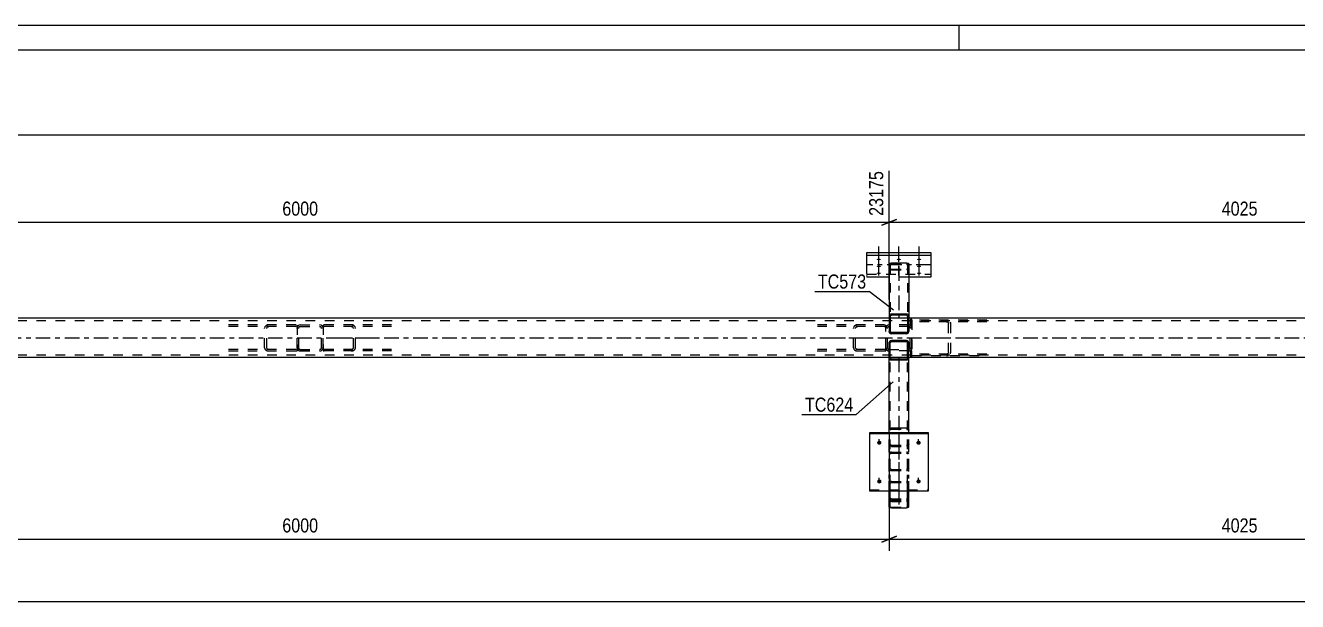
# Model space of a CAD drawing. Header units: millimetres. Extents: x 0 to 1189, y 0 to 841.
# Drawn here: x 788.7 to 1047.9, y 723.7 to 841 of the extents above; entities that cross this region are included whole.
import ezdxf

# ---------------------------------------------------------------- set-up
doc = ezdxf.new("R2010")
doc.units = ezdxf.units.MM
doc.linetypes.add('DXK_LINE_DOT2', pattern=[3.9198, 1.9599, -1.9599])
doc.linetypes.add('DXK_LINE_DOT3', pattern=[5.9187, 2.979, -0.9799, 0.9799, -0.9799])
doc.styles.add('Arial Narrow', font='ARIALN.TTF', dxfattribs={"height": 0.2})

# ---------------------------------------------------------------- blocks, each defined once
blk = doc.blocks.new('Unknown-814467843-1163')
at = {"color": 5, "linetype": 'Continuous'}
for p, q in [((1189, 841), (0, 841)), ((979, 836), (979, 841)), ((1184, 836), (5, 836))]:
    blk.add_line(p, q, dxfattribs=at)
blk = doc.blocks.new('Part-814467843-4149 - 4141')
at = {"color": 2, "linetype": 'Continuous'}
for p, q in [((964.73, 776.52), (964.69, 776.33)), ((964.69, 773.29), (964.69, 776.33)), ((964.83, 776.67), (964.73, 776.52)), ((964.99, 776.78), (964.83, 776.67)), ((964.95, 776.42), (964.93, 776.33)), ((964.93, 773.29), (964.93, 776.33)), ((965, 776.5), (964.95, 776.42)), ((965.17, 776.81), (964.99, 776.78)), ((965.08, 776.55), (965, 776.5)), ((965.17, 776.57), (965.08, 776.55)), ((968.21, 776.81), (965.17, 776.81)), ((968.21, 776.57), (965.17, 776.57)), ((968.4, 776.78), (968.21, 776.81)), ((968.31, 776.55), (968.21, 776.57)), ((968.38, 776.5), (968.31, 776.55)), ((968.44, 776.42), (968.38, 776.5)), ((968.55, 776.67), (968.4, 776.78)), ((968.45, 776.33), (968.44, 776.42)), ((968.45, 773.29), (968.45, 776.33)), ((968.66, 776.52), (968.55, 776.67)), ((968.69, 776.33), (968.66, 776.52)), ((968.69, 773.29), (968.69, 776.33)), ((964.73, 773.11), (964.69, 773.29)), ((964.83, 772.95), (964.73, 773.11)), ((964.99, 772.85), (964.83, 772.95)), ((964.93, 773.29), (964.95, 773.2)), ((964.95, 773.2), (965, 773.12)), ((965.17, 772.81), (964.99, 772.85)), ((965, 773.12), (965.08, 773.07)), ((965.08, 773.07), (965.17, 773.05)), ((968.21, 773.05), (965.17, 773.05)), ((968.21, 772.81), (965.17, 772.81)), ((968.21, 773.05), (968.31, 773.07)), ((968.4, 772.85), (968.21, 772.81)), ((968.31, 773.07), (968.38, 773.12)), ((968.38, 773.12), (968.44, 773.2)), ((968.55, 772.95), (968.4, 772.85)), ((968.44, 773.2), (968.45, 773.29)), ((968.66, 773.11), (968.55, 772.95)), ((968.69, 773.29), (968.66, 773.11))]:
    blk.add_line(p, q, dxfattribs=at)
at = {"color": 7, "linetype": 'DXK_LINE_DOT2'}
for p, q in [((964.69, 776.33), (964.73, 776.52)), ((964.99, 776.78), (965.17, 776.81)), ((968.21, 776.81), (968.4, 776.78)), ((968.66, 776.52), (968.69, 776.33)), ((964.93, 773.35), (964.69, 773.35)), ((968.69, 773.35), (968.45, 773.35))]:
    blk.add_line(p, q, dxfattribs=at)
for centre, start, end in [((965.17, 776.33), 112.5, 157.5), ((968.21, 776.33), 22.5, 67.5)]:
    blk.add_arc(centre, 0.48, start, end, dxfattribs=at)
blk = doc.blocks.new('Part-814467843-4150 - 4141')
at = {"color": 2, "linetype": 'Continuous'}
for p, q in [((964.73, 781.91), (964.69, 781.72)), ((964.69, 781.72), (964.69, 778.68)), ((964.83, 782.06), (964.73, 781.91)), ((964.99, 782.17), (964.83, 782.06)), ((964.93, 781.72), (964.95, 781.82)), ((964.93, 781.72), (964.93, 778.68)), ((964.95, 781.82), (965, 781.89)), ((965.17, 782.2), (964.99, 782.17)), ((965, 781.89), (965.08, 781.95)), ((965.08, 781.95), (965.17, 781.96)), ((968.21, 782.2), (965.17, 782.2)), ((968.21, 781.96), (965.17, 781.96)), ((968.4, 782.17), (968.21, 782.2)), ((968.21, 781.96), (968.3, 781.95)), ((968.3, 781.95), (968.38, 781.89)), ((968.43, 781.82), (968.38, 781.89)), ((968.55, 782.06), (968.4, 782.17)), ((968.45, 781.72), (968.43, 781.82)), ((968.45, 781.72), (968.45, 778.68)), ((968.55, 782.06), (968.66, 781.91)), ((968.66, 781.91), (968.69, 781.72)), ((968.69, 781.72), (968.69, 778.68)), ((964.69, 778.68), (964.73, 778.5)), ((964.73, 778.5), (964.83, 778.34)), ((964.83, 778.34), (964.99, 778.24)), ((964.93, 778.68), (964.95, 778.59)), ((964.95, 778.59), (965, 778.51)), ((964.99, 778.24), (965.17, 778.2)), ((965.08, 778.46), (965, 778.51)), ((965.17, 778.44), (965.08, 778.46)), ((968.21, 778.44), (965.17, 778.44)), ((968.21, 778.2), (965.17, 778.2)), ((968.3, 778.46), (968.21, 778.44)), ((968.21, 778.2), (968.4, 778.24)), ((968.38, 778.51), (968.3, 778.46)), ((968.43, 778.59), (968.38, 778.51)), ((968.4, 778.24), (968.55, 778.34)), ((968.45, 778.68), (968.43, 778.59)), ((968.55, 778.34), (968.66, 778.5)), ((968.66, 778.5), (968.69, 778.68))]:
    blk.add_line(p, q, dxfattribs=at)
at = {"color": 7, "linetype": 'DXK_LINE_DOT2'}
for p, q in [((964.93, 781.35), (964.69, 781.35)), ((964.69, 781.35), (964.93, 781.35)), ((968.69, 781.35), (968.45, 781.35)), ((968.45, 781.35), (968.69, 781.35)), ((964.73, 778.5), (964.69, 778.68)), ((965.17, 778.2), (964.99, 778.24)), ((968.4, 778.24), (968.21, 778.2)), ((968.69, 778.68), (968.66, 778.5))]:
    blk.add_line(p, q, dxfattribs=at)
for centre, start, end in [((965.17, 778.68), 202.5, 247.5), ((968.21, 778.68), 292.5, 337.5)]:
    blk.add_arc(centre, 0.48, start, end, dxfattribs=at)
blk = doc.blocks.new('Part-814467843-4157 - 4141')
at = {"color": 7, "linetype": 'DXK_LINE_DOT2'}
for p, q in [((963.79, 779.99), (950.06, 779.99)), ((963.79, 779.67), (950.06, 779.67)), ((957.49, 779.59), (957.42, 779.35)), ((957.42, 775.35), (957.42, 779.35)), ((957.86, 779.35), (957.89, 779.47)), ((957.86, 775.35), (957.86, 779.35)), ((958.3, 779.99), (957.96, 779.94)), ((958.13, 779.64), (958.3, 779.67)), ((963.79, 779.99), (964.05, 779.95)), ((963.79, 779.67), (963.96, 779.64)), ((963.96, 779.64), (964.05, 779.6)), ((964.05, 774.74), (964.05, 779.95)), ((957.42, 775.35), (957.49, 775.1)), ((957.89, 775.22), (957.86, 775.35)), ((963.79, 775.03), (950.06, 775.03)), ((950.06, 774.71), (963.79, 774.71)), ((957.96, 774.76), (958.3, 774.71)), ((958.3, 775.03), (958.13, 775.05)), ((963.96, 775.05), (963.79, 775.03)), ((963.79, 774.71), (964.05, 774.74)), ((964.05, 775.09), (963.96, 775.05))]:
    blk.add_line(p, q, dxfattribs=at)
at = {"color": 7, "linetype": 'DXK_LINE_DOT3'}
blk.add_line((952.8, 777.35), (961.04, 777.35), dxfattribs=at)
at = {"color": 7, "linetype": 'DXK_LINE_DOT2'}
for centre, radius, start, end in [((958.16, 779.16), 0.802, 104.5547, 147.5896), ((958.23, 779.25), 0.401, 104.5547, 147.5896), ((958.23, 775.44), 0.401, 212.4104, 255.4453), ((958.16, 775.53), 0.802, 212.4104, 255.4453)]:
    blk.add_arc(centre, radius, start, end, dxfattribs=at)
blk = doc.blocks.new('Part-814467843-4360 - 4141')
at = {"color": 7, "linetype": 'DXK_LINE_DOT2'}
for p, q in [((964.69, 744.79), (964.69, 749.47)), ((964.93, 744.79), (964.93, 749.47)), ((968.45, 744.79), (968.45, 749.47)), ((968.69, 744.79), (968.69, 749.47)), ((964.73, 747.84), (964.69, 747.66)), ((964.83, 747.98), (964.73, 747.84)), ((964.99, 748.08), (964.83, 747.98)), ((964.93, 747.66), (964.95, 747.75)), ((964.95, 747.75), (965, 747.82)), ((965.17, 748.12), (964.99, 748.08)), ((965, 747.82), (965.08, 747.87)), ((965.08, 747.87), (965.17, 747.89)), ((965.17, 748.12), (968.21, 748.12)), ((965.17, 747.89), (968.21, 747.89)), ((968.4, 748.08), (968.21, 748.12)), ((968.21, 747.89), (968.31, 747.87)), ((968.31, 747.87), (968.38, 747.82)), ((968.38, 747.82), (968.44, 747.75)), ((968.55, 747.98), (968.4, 748.08)), ((968.44, 747.75), (968.45, 747.66)), ((968.66, 747.84), (968.55, 747.98)), ((968.69, 747.66), (968.66, 747.84)), ((964.69, 744.79), (964.73, 744.62)), ((964.73, 744.62), (964.83, 744.47)), ((964.83, 744.47), (964.99, 744.37)), ((964.95, 744.71), (964.93, 744.79)), ((965, 744.63), (964.95, 744.71)), ((964.99, 744.37), (965.17, 744.34)), ((965.08, 744.58), (965, 744.63)), ((965.17, 744.57), (965.08, 744.58)), ((965.17, 744.57), (968.21, 744.57)), ((965.17, 744.34), (968.21, 744.34)), ((968.31, 744.58), (968.21, 744.57)), ((968.21, 744.34), (968.4, 744.37)), ((968.38, 744.63), (968.31, 744.58)), ((968.44, 744.71), (968.38, 744.63)), ((968.4, 744.37), (968.55, 744.47)), ((968.45, 744.79), (968.44, 744.71)), ((968.55, 744.47), (968.66, 744.62)), ((968.66, 744.62), (968.69, 744.79))]:
    blk.add_line(p, q, dxfattribs=at)
at = {"color": 7, "linetype": 'DXK_LINE_DOT3'}
blk.add_line((966.69, 747.9), (966.69, 743.72), dxfattribs=at)
blk = doc.blocks.new('Part-814467843-4215 - 4141')
at = {"color": 2, "linetype": 'Continuous'}
for p, q in [((960.19, 789.72), (960.19, 794.76)), ((960.19, 794.76), (973.19, 794.76)), ((973.19, 794.16), (960.19, 794.16)), ((973.19, 794.76), (973.19, 789.72)), ((964.69, 789.72), (960.19, 789.72)), ((973.19, 789.72), (968.69, 789.72))]:
    blk.add_line(p, q, dxfattribs=at)
at = {"color": 7, "linetype": 'DXK_LINE_DOT3'}
blk.add_line((973.19, 792.24), (960.19, 792.24), dxfattribs=at)
at = {"color": 7, "linetype": 'DXK_LINE_DOT2'}
for p, q in [((960.19, 790.32), (973.19, 790.32)), ((964.73, 789.72), (964.69, 789.72)), ((968.69, 789.72), (964.73, 789.72))]:
    blk.add_line(p, q, dxfattribs=at)
blk = doc.blocks.new('Part-814467843-4295 - 4141')
at = {"color": 7, "linetype": 'DXK_LINE_DOT2'}
for p, q in [((843.79, 779.99), (830.06, 779.99)), ((843.79, 779.67), (830.06, 779.67)), ((837.49, 779.59), (837.42, 779.35)), ((837.42, 775.35), (837.42, 779.35)), ((837.86, 779.35), (837.89, 779.47)), ((837.86, 775.35), (837.86, 779.35)), ((838.3, 779.99), (837.96, 779.94)), ((838.13, 779.64), (838.3, 779.67)), ((843.79, 779.99), (844.05, 779.95)), ((843.79, 779.67), (843.96, 779.64)), ((843.96, 779.64), (844.05, 779.6)), ((844.05, 779.95), (844.05, 774.74)), ((837.42, 775.35), (837.49, 775.1)), ((837.89, 775.22), (837.86, 775.35)), ((843.79, 775.03), (830.06, 775.03)), ((830.06, 774.71), (843.79, 774.71)), ((837.96, 774.76), (838.3, 774.71)), ((838.3, 775.03), (838.13, 775.05)), ((843.96, 775.05), (843.79, 775.03)), ((843.79, 774.71), (844.05, 774.74)), ((844.05, 775.09), (843.96, 775.05))]:
    blk.add_line(p, q, dxfattribs=at)
for centre, radius, start, end in [((838.16, 779.16), 0.802, 104.5547, 147.5896), ((838.23, 779.25), 0.401, 104.5547, 147.5896), ((838.23, 775.44), 0.401, 212.4104, 255.4453), ((838.16, 775.53), 0.802, 212.4104, 255.4453)]:
    blk.add_arc(centre, radius, start, end, dxfattribs=at)
blk = doc.blocks.new('Bolt-814467843-4252 - 4141')
at = {"linetype": 'Continuous'}
for points in [[(962.59, 793.49), (962.69, 793.49), (962.77, 793.48), (962.85, 793.46), (962.92, 793.44), (962.98, 793.42), (963.01, 793.39), (963.03, 793.36), (963.03, 793.33), (963.01, 793.29), (962.98, 793.27), (962.92, 793.24), (962.85, 793.22), (962.77, 793.2), (962.69, 793.19), (962.59, 793.19), (962.5, 793.19), (962.42, 793.2), (962.34, 793.22), (962.27, 793.24), (962.21, 793.27), (962.18, 793.29), (962.16, 793.33), (962.16, 793.36), (962.18, 793.39), (962.21, 793.42), (962.27, 793.44), (962.34, 793.46), (962.42, 793.48), (962.5, 793.49)], [(966.69, 793.49), (966.79, 793.49), (966.87, 793.48), (966.95, 793.46), (967.02, 793.44), (967.08, 793.42), (967.11, 793.39), (967.13, 793.36), (967.13, 793.33), (967.11, 793.29), (967.08, 793.27), (967.02, 793.24), (966.95, 793.22), (966.87, 793.2), (966.79, 793.19), (966.69, 793.19), (966.6, 793.19), (966.52, 793.2), (966.44, 793.22), (966.37, 793.24), (966.31, 793.27), (966.28, 793.29), (966.26, 793.33), (966.26, 793.36), (966.28, 793.39), (966.31, 793.42), (966.37, 793.44), (966.44, 793.46), (966.52, 793.48), (966.6, 793.49)], [(970.79, 793.49), (970.89, 793.49), (970.97, 793.48), (971.05, 793.46), (971.12, 793.44), (971.18, 793.42), (971.21, 793.39), (971.23, 793.36), (971.23, 793.33), (971.21, 793.29), (971.18, 793.27), (971.12, 793.24), (971.05, 793.22), (970.97, 793.2), (970.89, 793.19), (970.79, 793.19), (970.7, 793.19), (970.62, 793.2), (970.54, 793.22), (970.47, 793.24), (970.41, 793.27), (970.38, 793.29), (970.36, 793.33), (970.36, 793.36), (970.38, 793.39), (970.41, 793.42), (970.47, 793.44), (970.54, 793.46), (970.62, 793.48), (970.7, 793.49)], [(962.59, 792.09), (962.69, 792.09), (962.77, 792.08), (962.85, 792.06), (962.92, 792.04), (962.98, 792.01), (963.01, 791.99), (963.03, 791.95), (963.03, 791.92), (963.01, 791.89), (962.98, 791.86), (962.92, 791.84), (962.85, 791.82), (962.77, 791.8), (962.69, 791.79), (962.59, 791.79), (962.5, 791.79), (962.42, 791.8), (962.34, 791.82), (962.27, 791.84), (962.21, 791.86), (962.18, 791.89), (962.16, 791.92), (962.16, 791.95), (962.18, 791.99), (962.21, 792.01), (962.27, 792.04), (962.34, 792.06), (962.42, 792.08), (962.5, 792.09)], [(970.79, 792.09), (970.89, 792.09), (970.97, 792.08), (971.05, 792.06), (971.12, 792.04), (971.18, 792.01), (971.21, 791.99), (971.23, 791.95), (971.23, 791.92), (971.21, 791.89), (971.18, 791.86), (971.12, 791.84), (971.05, 791.82), (970.97, 791.8), (970.89, 791.79), (970.79, 791.79), (970.7, 791.79), (970.62, 791.8), (970.54, 791.82), (970.47, 791.84), (970.41, 791.86), (970.38, 791.89), (970.36, 791.92), (970.36, 791.95), (970.38, 791.99), (970.41, 792.01), (970.47, 792.04), (970.54, 792.06), (970.62, 792.08), (970.7, 792.09)], [(962.59, 790.69), (962.69, 790.68), (962.77, 790.67), (962.85, 790.66), (962.92, 790.64), (962.98, 790.61), (963.01, 790.58), (963.03, 790.55), (963.03, 790.52), (963.01, 790.49), (962.98, 790.46), (962.92, 790.44), (962.85, 790.41), (962.77, 790.4), (962.69, 790.39), (962.59, 790.39), (962.5, 790.39), (962.42, 790.4), (962.34, 790.41), (962.27, 790.44), (962.21, 790.46), (962.18, 790.49), (962.16, 790.52), (962.16, 790.55), (962.18, 790.58), (962.21, 790.61), (962.27, 790.64), (962.34, 790.66), (962.42, 790.67), (962.5, 790.68)], [(970.79, 790.69), (970.89, 790.68), (970.97, 790.67), (971.05, 790.66), (971.12, 790.64), (971.18, 790.61), (971.21, 790.58), (971.23, 790.55), (971.23, 790.52), (971.21, 790.49), (971.18, 790.46), (971.12, 790.44), (971.05, 790.41), (970.97, 790.4), (970.89, 790.39), (970.79, 790.39), (970.7, 790.39), (970.62, 790.4), (970.54, 790.41), (970.47, 790.44), (970.41, 790.46), (970.38, 790.49), (970.36, 790.52), (970.36, 790.55), (970.38, 790.58), (970.41, 790.61), (970.47, 790.64), (970.54, 790.66), (970.62, 790.67), (970.7, 790.68)]]:
    blk.add_hatch(color=1, dxfattribs=at).paths.add_polyline_path(points)
at = {"color": 1, "linetype": 'Continuous'}
for p, q in [((962.59, 792.85), (962.59, 795.97)), ((966.69, 792.85), (966.69, 795.97)), ((970.79, 792.85), (970.79, 795.97)), ((962.59, 791.45), (962.59, 794.57)), ((970.79, 791.45), (970.79, 794.57)), ((962.59, 790.05), (962.59, 793.17)), ((970.79, 790.05), (970.79, 793.17))]:
    blk.add_line(p, q, dxfattribs=at)
at = {"color": 1, "linetype": 'DXK_LINE_DOT2'}
blk.add_line((966.69, 790.05), (966.69, 793.17), dxfattribs=at)
blk = doc.blocks.new('Part-814467843-4268 - 4141')
at = {"color": 2, "linetype": 'Continuous'}
for p, q in [((964.69, 792.46), (964.73, 792.52)), ((964.69, 792.46), (964.69, 781.73)), ((964.73, 792.52), (964.83, 792.57)), ((964.83, 792.57), (964.99, 792.61)), ((964.99, 792.61), (965.17, 792.62)), ((965.17, 792.62), (968.21, 792.62)), ((968.21, 792.62), (968.4, 792.61)), ((968.4, 792.61), (968.55, 792.57)), ((968.55, 792.57), (968.66, 792.52)), ((968.66, 792.52), (968.69, 792.46)), ((968.69, 792.46), (968.69, 781.35)), ((968.45, 781.35), (964.93, 781.35)), ((968.69, 781.35), (968.69, 781.35))]:
    blk.add_line(p, q, dxfattribs=at)
at = {"color": 7, "linetype": 'DXK_LINE_DOT2'}
for p, q in [((964.73, 791.36), (964.69, 791.42)), ((964.83, 791.3), (964.73, 791.36)), ((964.99, 791.27), (964.83, 791.3)), ((964.95, 792.49), (964.93, 792.46)), ((964.93, 792.46), (964.93, 781.35)), ((964.93, 791.42), (964.95, 791.39)), ((965, 792.52), (964.95, 792.49)), ((964.95, 791.39), (965, 791.36)), ((965.17, 791.25), (964.99, 791.27)), ((965.08, 792.53), (965, 792.52)), ((965, 791.36), (965.08, 791.34)), ((965.17, 792.54), (965.08, 792.53)), ((965.08, 791.34), (965.17, 791.34)), ((965.17, 792.54), (968.21, 792.54)), ((965.17, 791.34), (968.21, 791.34)), ((965.17, 791.25), (968.21, 791.25)), ((968.31, 792.53), (968.21, 792.54)), ((968.21, 791.34), (968.31, 791.34)), ((968.4, 791.27), (968.21, 791.25)), ((968.38, 792.52), (968.31, 792.53)), ((968.31, 791.34), (968.38, 791.36)), ((968.44, 792.49), (968.38, 792.52)), ((968.38, 791.36), (968.4, 791.37)), ((968.4, 791.37), (968.44, 791.39)), ((968.55, 791.3), (968.4, 791.27)), ((968.45, 792.46), (968.44, 792.49)), ((968.44, 791.39), (968.45, 791.42)), ((968.45, 792.46), (968.45, 781.35)), ((968.66, 791.36), (968.55, 791.3)), ((968.69, 791.42), (968.66, 791.36)), ((964.69, 781.73), (964.69, 781.35)), ((964.93, 781.35), (964.69, 781.35)), ((964.93, 781.35), (964.95, 781.35)), ((968.69, 781.35), (968.45, 781.35))]:
    blk.add_line(p, q, dxfattribs=at)
at = {"color": 7, "linetype": 'DXK_LINE_DOT3'}
blk.add_line((966.69, 791.94), (966.69, 781.35), dxfattribs=at)
blk = doc.blocks.new('Part-814467843-4298 - 4141')
at = {"color": 7, "linetype": 'DXK_LINE_DOT2'}
for p, q in [((849.58, 779.99), (849.33, 779.95)), ((849.33, 779.95), (849.33, 774.74)), ((849.33, 779.6), (849.41, 779.64)), ((849.41, 779.64), (849.58, 779.67)), ((863.31, 779.99), (849.58, 779.99)), ((863.31, 779.67), (849.58, 779.67)), ((855.41, 779.94), (855.07, 779.99)), ((855.07, 779.67), (855.24, 779.64)), ((855.48, 779.47), (855.51, 779.35)), ((855.51, 775.35), (855.51, 779.35)), ((855.95, 779.35), (855.88, 779.59)), ((855.95, 775.35), (855.95, 779.35)), ((855.51, 775.35), (855.48, 775.22)), ((855.88, 775.1), (855.95, 775.35)), ((849.41, 775.05), (849.33, 775.09)), ((849.33, 774.74), (849.58, 774.71)), ((849.58, 775.03), (849.41, 775.05)), ((863.31, 775.03), (849.58, 775.03)), ((863.31, 774.71), (849.58, 774.71)), ((855.24, 775.05), (855.07, 775.03)), ((855.07, 774.71), (855.41, 774.76))]:
    blk.add_line(p, q, dxfattribs=at)
at = {"color": 7, "linetype": 'DXK_LINE_DOT3'}
blk.add_line((852.33, 777.35), (860.57, 777.35), dxfattribs=at)
at = {"color": 7, "linetype": 'DXK_LINE_DOT2'}
for centre, radius, start, end in [((855.14, 779.25), 0.401, 32.4104, 75.4453), ((855.21, 779.16), 0.802, 32.4104, 75.4453), ((855.14, 775.44), 0.401, 284.5547, 327.5896), ((855.21, 775.53), 0.802, 284.5547, 327.5896)]:
    blk.add_arc(centre, radius, start, end, dxfattribs=at)
blk = doc.blocks.new('Part-814467843-4325 - 4141')
at = {"color": 7, "linetype": 'DXK_LINE_DOT2'}
for p, q in [((964.69, 773.35), (964.69, 773.35)), ((964.73, 773.35), (964.69, 773.35)), ((964.69, 773.35), (964.73, 773.35)), ((964.69, 773.29), (964.69, 773.35)), ((964.83, 773.35), (964.73, 773.35)), ((964.73, 773.35), (964.83, 773.35)), ((964.95, 773.35), (964.83, 773.35)), ((964.83, 773.35), (964.93, 773.35)), ((964.93, 773.35), (964.93, 773.35)), ((964.93, 742.93), (964.93, 773.35)), ((964.93, 773.35), (964.95, 773.35)), ((964.93, 773.35), (964.95, 773.35)), ((968.4, 773.35), (964.95, 773.35)), ((968.31, 773.35), (964.95, 773.35)), ((964.95, 773.35), (965, 773.35)), ((965, 773.35), (965.08, 773.35)), ((968.38, 773.35), (965.08, 773.35)), ((968.31, 773.35), (968.38, 773.35)), ((968.38, 773.35), (968.4, 773.35)), ((968.38, 773.35), (968.44, 773.35)), ((968.4, 773.35), (968.44, 773.35)), ((968.55, 773.35), (968.4, 773.35)), ((968.44, 773.35), (968.45, 773.35)), ((968.44, 773.35), (968.45, 773.35)), ((968.45, 773.35), (968.45, 773.35)), ((968.45, 742.93), (968.45, 773.35)), ((968.45, 773.35), (968.55, 773.35)), ((968.55, 773.35), (968.66, 773.35)), ((968.66, 773.35), (968.55, 773.35)), ((968.66, 773.35), (968.69, 773.35)), ((968.69, 773.35), (968.66, 773.35)), ((968.69, 773.35), (968.69, 773.35)), ((968.69, 773.29), (968.69, 773.35)), ((964.69, 746.23), (964.69, 758.57)), ((968.69, 746.23), (968.69, 758.57)), ((964.73, 744.03), (964.83, 744.09)), ((964.83, 744.09), (964.99, 744.12)), ((964.99, 744.12), (965.17, 744.14)), ((965.17, 744.05), (965.08, 744.05)), ((965.17, 744.14), (968.21, 744.14)), ((965.17, 744.05), (968.21, 744.05)), ((968.21, 744.14), (968.4, 744.12)), ((968.31, 744.05), (968.21, 744.05)), ((968.4, 744.12), (968.55, 744.09)), ((968.55, 744.09), (968.66, 744.03)), ((964.69, 743.97), (964.73, 744.03)), ((964.95, 744), (964.93, 743.97)), ((964.93, 742.93), (964.95, 742.9)), ((965, 744.03), (964.95, 744)), ((964.95, 742.9), (965, 742.87)), ((965.08, 744.05), (965, 744.03)), ((965, 742.87), (965.08, 742.86)), ((965.08, 742.86), (965.17, 742.85)), ((965.17, 742.85), (968.21, 742.85)), ((968.21, 742.85), (968.31, 742.86)), ((968.38, 744.03), (968.31, 744.05)), ((968.31, 742.86), (968.38, 742.87)), ((968.38, 744.03), (968.4, 744.02)), ((968.38, 742.87), (968.44, 742.9)), ((968.4, 744.02), (968.44, 744)), ((968.45, 743.97), (968.44, 744)), ((968.44, 742.9), (968.45, 742.93)), ((968.66, 744.03), (968.69, 743.97))]:
    blk.add_line(p, q, dxfattribs=at)
at = {"color": 2, "linetype": 'Continuous'}
for p, q in [((964.69, 758.57), (964.69, 773.29)), ((968.45, 773.35), (964.93, 773.35)), ((968.69, 758.57), (968.69, 773.29)), ((964.69, 742.93), (964.69, 746.23)), ((968.69, 742.93), (968.69, 746.23)), ((964.73, 742.87), (964.69, 742.93)), ((964.83, 742.82), (964.73, 742.87)), ((964.99, 742.78), (964.83, 742.82)), ((965.17, 742.77), (964.99, 742.78)), ((965.17, 742.77), (968.21, 742.77)), ((968.4, 742.78), (968.21, 742.77)), ((968.55, 742.82), (968.4, 742.78)), ((968.66, 742.87), (968.55, 742.82)), ((968.69, 742.93), (968.66, 742.87))]:
    blk.add_line(p, q, dxfattribs=at)
at = {"color": 7, "linetype": 'DXK_LINE_DOT3'}
blk.add_line((966.69, 773.35), (966.69, 743.45), dxfattribs=at)
blk = doc.blocks.new('Part-814467843-4340 - 4141')
at = {"color": 7, "linetype": 'DXK_LINE_DOT2'}
for p, q in [((1094.69, 780.87), (116.04, 780.87)), ((968.69, 781.35), (964.69, 781.35)), ((1094.69, 773.83), (116.04, 773.83)), ((968.69, 773.35), (964.69, 773.35))]:
    blk.add_line(p, q, dxfattribs=at)
at = {"color": 2, "linetype": 'Continuous'}
for p, q in [((964.69, 781.35), (728.68, 781.35)), ((1094.69, 781.35), (968.69, 781.35)), ((964.69, 773.35), (728.68, 773.35)), ((1094.69, 773.35), (968.69, 773.35))]:
    blk.add_line(p, q, dxfattribs=at)
at = {"color": 7, "linetype": 'DXK_LINE_DOT3'}
blk.add_line((116.04, 777.35), (1094.69, 777.35), dxfattribs=at)
blk = doc.blocks.new('Part-814467843-4343 - 4141')
at = {"color": 7, "linetype": 'DXK_LINE_DOT2'}
for p, q in [((964.09, 779.59), (964.05, 779.35)), ((964.05, 775.35), (964.05, 779.35)), ((964.37, 779.35), (964.39, 779.47)), ((964.37, 775.35), (964.37, 779.35)), ((964.69, 779.99), (964.44, 779.94)), ((964.56, 779.64), (964.69, 779.67)), ((968.69, 779.99), (964.69, 779.99)), ((968.69, 779.67), (964.69, 779.67)), ((968.93, 779.94), (968.69, 779.99)), ((968.69, 779.67), (968.81, 779.64)), ((968.98, 779.47), (969.01, 779.35)), ((969.01, 775.35), (969.01, 779.35)), ((969.33, 779.35), (969.28, 779.59)), ((969.33, 775.35), (969.33, 779.35)), ((964.05, 775.35), (964.09, 775.1)), ((964.39, 775.22), (964.37, 775.35)), ((969.01, 775.35), (968.98, 775.22)), ((969.28, 775.1), (969.33, 775.35)), ((964.44, 774.76), (964.69, 774.71)), ((964.69, 775.03), (964.56, 775.05)), ((964.69, 775.03), (968.69, 775.03)), ((968.69, 774.71), (964.69, 774.71)), ((968.81, 775.05), (968.69, 775.03)), ((968.69, 774.71), (968.93, 774.76))]:
    blk.add_line(p, q, dxfattribs=at)
for centre, radius, start, end in [((964.69, 779.35), 0.64, 112.5, 157.5), ((964.69, 779.35), 0.32, 112.5, 157.5), ((968.69, 779.35), 0.32, 22.5, 67.5), ((968.69, 779.35), 0.64, 22.5, 67.5), ((964.69, 775.35), 0.32, 202.5, 247.5), ((968.69, 775.35), 0.32, 292.5, 337.5), ((964.69, 775.35), 0.64, 202.5, 247.5), ((968.69, 775.35), 0.64, 292.5, 337.5)]:
    blk.add_arc(centre, radius, start, end, dxfattribs=at)
blk = doc.blocks.new('Bolt-814467843-4354 - 4141')
at = {"linetype": 'Continuous'}
for points in [[(970.69, 756.42), (970.79, 756.41), (970.87, 756.38), (970.95, 756.34), (971.02, 756.28), (971.08, 756.21), (971.11, 756.13), (971.13, 756.05), (971.13, 755.96), (971.11, 755.88), (971.08, 755.8), (971.02, 755.73), (970.95, 755.67), (970.87, 755.63), (970.79, 755.6), (970.69, 755.59), (970.6, 755.6), (970.52, 755.63), (970.44, 755.67), (970.37, 755.73), (970.31, 755.8), (970.28, 755.88), (970.26, 755.96), (970.26, 756.05), (970.28, 756.13), (970.31, 756.21), (970.37, 756.28), (970.44, 756.34), (970.52, 756.38), (970.6, 756.41)], [(970.69, 748.53), (970.79, 748.52), (970.87, 748.49), (970.95, 748.45), (971.02, 748.39), (971.08, 748.32), (971.11, 748.24), (971.13, 748.16), (971.13, 748.07), (971.11, 747.99), (971.08, 747.91), (971.02, 747.84), (970.95, 747.78), (970.87, 747.74), (970.79, 747.71), (970.69, 747.7), (970.6, 747.71), (970.52, 747.74), (970.44, 747.78), (970.37, 747.84), (970.31, 747.91), (970.28, 747.99), (970.26, 748.07), (970.26, 748.16), (970.28, 748.24), (970.31, 748.32), (970.37, 748.39), (970.44, 748.45), (970.52, 748.49), (970.6, 748.52)]]:
    blk.add_hatch(color=1, dxfattribs=at).paths.add_polyline_path(points)
at = {"color": 1, "linetype": 'Continuous'}
for p, q in [((970.69, 755.66), (970.69, 756.73)), ((970.69, 747.77), (970.69, 748.84))]:
    blk.add_line(p, q, dxfattribs=at)
blk = doc.blocks.new('Part-814467843-4355 - 4141')
at = {"color": 2, "linetype": 'Continuous'}
for p, q in [((972.69, 758.05), (960.69, 758.05)), ((960.69, 758.05), (960.69, 746.23)), ((960.69, 757.89), (972.69, 757.89)), ((972.69, 746.23), (972.69, 758.05)), ((960.69, 746.23), (972.69, 746.23))]:
    blk.add_line(p, q, dxfattribs=at)
at = {"color": 7, "linetype": 'DXK_LINE_DOT3'}
blk.add_line((966.69, 757.97), (966.69, 746.32), dxfattribs=at)
at = {"color": 7, "linetype": 'DXK_LINE_DOT2'}
blk.add_line((960.69, 746.4), (972.69, 746.4), dxfattribs=at)
blk = doc.blocks.new('Bolt-814467843-4356 - 4141')
at = {"linetype": 'Continuous'}
for points in [[(962.69, 756.42), (962.79, 756.41), (962.87, 756.38), (962.95, 756.34), (963.02, 756.28), (963.08, 756.21), (963.11, 756.13), (963.13, 756.05), (963.13, 755.96), (963.11, 755.88), (963.08, 755.8), (963.02, 755.73), (962.95, 755.67), (962.87, 755.63), (962.79, 755.6), (962.69, 755.59), (962.6, 755.6), (962.52, 755.63), (962.44, 755.67), (962.37, 755.73), (962.31, 755.8), (962.28, 755.88), (962.26, 755.96), (962.26, 756.05), (962.28, 756.13), (962.31, 756.21), (962.37, 756.28), (962.44, 756.34), (962.52, 756.38), (962.6, 756.41)], [(962.69, 748.53), (962.79, 748.52), (962.87, 748.49), (962.95, 748.45), (963.02, 748.39), (963.08, 748.32), (963.11, 748.24), (963.13, 748.16), (963.13, 748.07), (963.11, 747.99), (963.08, 747.91), (963.02, 747.84), (962.95, 747.78), (962.87, 747.74), (962.79, 747.71), (962.69, 747.7), (962.6, 747.71), (962.52, 747.74), (962.44, 747.78), (962.37, 747.84), (962.31, 747.91), (962.28, 747.99), (962.26, 748.07), (962.26, 748.16), (962.28, 748.24), (962.31, 748.32), (962.37, 748.39), (962.44, 748.45), (962.52, 748.49), (962.6, 748.52)]]:
    blk.add_hatch(color=1, dxfattribs=at).paths.add_polyline_path(points)
at = {"color": 1, "linetype": 'Continuous'}
for p, q in [((962.69, 755.66), (962.69, 756.73)), ((962.69, 747.77), (962.69, 748.84))]:
    blk.add_line(p, q, dxfattribs=at)
blk = doc.blocks.new('Part-814467843-4363 - 4141')
at = {"color": 7, "linetype": 'DXK_LINE_DOT2'}
for p, q in [((844.09, 779.59), (844.05, 779.35)), ((844.05, 775.35), (844.05, 779.35)), ((844.37, 779.35), (844.39, 779.47)), ((844.37, 775.35), (844.37, 779.35)), ((844.69, 779.99), (844.44, 779.94)), ((844.56, 779.64), (844.69, 779.67)), ((844.69, 779.99), (848.69, 779.99)), ((844.69, 779.67), (848.69, 779.67)), ((848.93, 779.94), (848.69, 779.99)), ((848.69, 779.67), (848.81, 779.64)), ((848.98, 779.47), (849.01, 779.35)), ((849.01, 775.35), (849.01, 779.35)), ((849.33, 779.35), (849.28, 779.59)), ((849.33, 775.35), (849.33, 779.35)), ((844.05, 775.35), (844.09, 775.1)), ((844.39, 775.22), (844.37, 775.35)), ((849.01, 775.35), (848.98, 775.22)), ((849.28, 775.1), (849.33, 775.35)), ((844.44, 774.76), (844.69, 774.71)), ((844.69, 775.03), (844.56, 775.05)), ((844.69, 775.03), (848.69, 775.03)), ((844.69, 774.71), (848.69, 774.71)), ((848.81, 775.05), (848.69, 775.03)), ((848.69, 774.71), (848.93, 774.76))]:
    blk.add_line(p, q, dxfattribs=at)
at = {"color": 7, "linetype": 'DXK_LINE_DOT3'}
blk.add_line((846.69, 777.35), (846.69, 777.35), dxfattribs=at)
at = {"color": 7, "linetype": 'DXK_LINE_DOT2'}
for centre, radius, start, end in [((844.69, 779.35), 0.64, 112.5, 157.5), ((844.69, 779.35), 0.32, 112.5, 157.5), ((848.69, 779.35), 0.32, 22.5, 67.5), ((848.69, 779.35), 0.64, 22.5, 67.5), ((844.69, 775.35), 0.32, 202.5, 247.5), ((848.69, 775.35), 0.32, 292.5, 337.5), ((844.69, 775.35), 0.64, 202.5, 247.5), ((848.69, 775.35), 0.64, 292.5, 337.5)]:
    blk.add_arc(centre, radius, start, end, dxfattribs=at)
blk = doc.blocks.new('Part-814467843-4364 - 4141')
at = {"color": 7, "linetype": 'DXK_LINE_DOT2'}
for p, q in [((969.33, 780.95), (969.33, 773.75)), ((984.63, 780.95), (969.33, 780.95)), ((984.63, 780.63), (969.33, 780.63)), ((976.73, 780.9), (976.39, 780.95)), ((976.39, 780.63), (976.56, 780.6)), ((976.8, 780.43), (976.81, 780.39)), ((976.81, 780.39), (976.83, 780.31)), ((977.25, 780.39), (977.2, 780.55)), ((977.27, 780.31), (977.25, 780.39)), ((976.83, 774.39), (976.83, 780.31)), ((977.27, 774.39), (977.27, 780.31)), ((984.63, 774.07), (969.33, 774.07)), ((969.33, 773.75), (984.63, 773.75)), ((976.56, 774.09), (976.39, 774.07)), ((976.39, 773.75), (976.73, 773.8)), ((976.83, 774.39), (976.8, 774.26)), ((977.2, 774.14), (977.27, 774.39))]:
    blk.add_line(p, q, dxfattribs=at)
at = {"color": 7, "linetype": 'DXK_LINE_DOT3'}
blk.add_line((972.33, 777.35), (980.57, 777.35), dxfattribs=at)
at = {"color": 7, "linetype": 'DXK_LINE_DOT2'}
for centre, start, end in [((976.46, 780.21), 32.4104, 75.4453), ((976.46, 774.48), 284.5547, 327.5896)]:
    blk.add_arc(centre, 0.401, start, end, dxfattribs=at)
blk = doc.blocks.new('Part-814467843-4368 - 4141')
at = {"color": 7, "linetype": 'DXK_LINE_DOT2'}
for p, q in [((969.32, 781.19), (969.08, 781.19)), ((969.08, 781.19), (969.08, 779.99)), ((969.32, 779.99), (969.32, 781.19)), ((969.08, 779.99), (969.32, 779.99))]:
    blk.add_line(p, q, dxfattribs=at)
at = {"color": 7, "linetype": 'DXK_LINE_DOT3'}
blk.add_line((969.2, 780.59), (969.2, 780.59), dxfattribs=at)
blk = doc.blocks.new('Part-814467843-4369 - 4141')
at = {"color": 7, "linetype": 'DXK_LINE_DOT2'}
for p, q in [((969.32, 774.71), (969.08, 774.71)), ((969.08, 774.71), (969.08, 773.51)), ((969.08, 773.51), (969.32, 773.51)), ((969.32, 773.51), (969.32, 774.71))]:
    blk.add_line(p, q, dxfattribs=at)
at = {"color": 7, "linetype": 'DXK_LINE_DOT3'}
blk.add_line((969.2, 774.11), (969.2, 774.11), dxfattribs=at)
blk = doc.blocks.new('Part-814467843-4370 - 4141')
at = {"color": 2, "linetype": 'Continuous'}
for p, q in [((964.69, 758.57), (964.73, 758.74)), ((964.69, 758.05), (964.69, 758.57)), ((964.73, 758.74), (964.83, 758.89)), ((964.83, 758.89), (964.99, 758.99)), ((964.99, 758.99), (965.17, 759.02)), ((965.17, 759.02), (968.21, 759.02)), ((968.21, 759.02), (968.4, 758.99)), ((968.4, 758.99), (968.55, 758.89)), ((968.55, 758.89), (968.66, 758.74)), ((968.66, 758.74), (968.69, 758.57)), ((968.69, 758.05), (968.69, 758.57))]:
    blk.add_line(p, q, dxfattribs=at)
at = {"color": 7, "linetype": 'DXK_LINE_DOT2'}
for p, q in [((964.69, 750.79), (964.69, 758.05)), ((964.95, 758.66), (964.93, 758.57)), ((964.93, 750.79), (964.93, 758.57)), ((965, 758.73), (964.95, 758.66)), ((965.08, 758.78), (965, 758.73)), ((965.17, 758.8), (965.08, 758.78)), ((965.17, 758.8), (968.21, 758.8)), ((968.31, 758.78), (968.21, 758.8)), ((968.38, 758.73), (968.31, 758.78)), ((968.44, 758.66), (968.38, 758.73)), ((968.45, 758.57), (968.44, 758.66)), ((968.45, 750.79), (968.45, 758.57)), ((968.69, 750.79), (968.69, 758.05)), ((964.73, 755.54), (964.69, 755.71)), ((964.83, 755.39), (964.73, 755.54)), ((964.99, 755.3), (964.83, 755.39)), ((964.93, 755.71), (964.95, 755.63)), ((964.95, 755.63), (965, 755.55)), ((965.17, 755.26), (964.99, 755.3)), ((965, 755.55), (965.08, 755.5)), ((965.08, 755.5), (965.17, 755.49)), ((965.17, 755.49), (968.21, 755.49)), ((965.17, 755.26), (968.21, 755.26)), ((968.21, 755.49), (968.31, 755.5)), ((968.4, 755.3), (968.21, 755.26)), ((968.31, 755.5), (968.38, 755.55)), ((968.38, 755.55), (968.44, 755.63)), ((968.55, 755.39), (968.4, 755.3)), ((968.44, 755.63), (968.45, 755.71)), ((968.66, 755.54), (968.55, 755.39)), ((968.69, 755.71), (968.66, 755.54)), ((964.73, 753.82), (964.69, 753.65)), ((964.83, 753.97), (964.73, 753.82)), ((964.99, 754.07), (964.83, 753.97)), ((964.93, 753.65), (964.95, 753.74)), ((964.95, 753.74), (965, 753.81)), ((965.17, 754.1), (964.99, 754.07)), ((965, 753.81), (965.08, 753.86)), ((965.08, 753.86), (965.17, 753.88)), ((965.17, 754.1), (968.21, 754.1)), ((965.17, 753.88), (968.21, 753.88)), ((968.4, 754.07), (968.21, 754.1)), ((968.21, 753.88), (968.31, 753.86)), ((968.31, 753.86), (968.38, 753.81)), ((968.38, 753.81), (968.44, 753.74)), ((968.55, 753.97), (968.4, 754.07)), ((968.44, 753.74), (968.45, 753.65)), ((968.66, 753.82), (968.55, 753.97)), ((968.69, 753.65), (968.66, 753.82)), ((964.69, 750.79), (964.73, 750.62)), ((964.73, 750.62), (964.83, 750.48)), ((964.83, 750.48), (964.99, 750.38)), ((964.95, 750.71), (964.93, 750.79)), ((965, 750.64), (964.95, 750.71)), ((964.99, 750.38), (965.17, 750.34)), ((965.08, 750.59), (965, 750.64)), ((965.17, 750.57), (965.08, 750.59)), ((965.17, 750.57), (968.21, 750.57)), ((965.17, 750.34), (968.21, 750.34)), ((968.31, 750.59), (968.21, 750.57)), ((968.21, 750.34), (968.4, 750.38)), ((968.38, 750.64), (968.31, 750.59)), ((968.44, 750.71), (968.38, 750.64)), ((968.4, 750.38), (968.55, 750.48)), ((968.45, 750.79), (968.44, 750.71)), ((968.55, 750.48), (968.66, 750.62)), ((968.66, 750.62), (968.69, 750.79))]:
    blk.add_line(p, q, dxfattribs=at)
blk = doc.blocks.new('StraightDimension-814467843-4415 - 4141')
at = {"color": 7, "linetype": 'Continuous'}
for p, q in [((724.68, 757.43), (724.68, 733.98)), ((964.69, 757.74), (964.69, 733.98)), ((726.18, 736.98), (723.18, 735.78)), ((724.68, 736.38), (964.69, 736.38)), ((963.19, 735.78), (966.19, 736.98))]:
    blk.add_line(p, q, dxfattribs=at)
at = {"color": 0}
blk.add_wipeout([(848.94, 737.13), (848.94, 741.33), (840.43, 741.33), (840.43, 737.13)], dxfattribs=at)
at = {"color": 3, "style": 'Arial Narrow'}
blk.add_text('6000', height=2.863, dxfattribs=at).set_placement((841.03, 737.73))
blk = doc.blocks.new('StraightDimension-814467843-4427 - 4141')
at = {"color": 7, "linetype": 'Continuous'}
for p, q in [((1107.59, 767.55), (1107.59, 733.98)), ((964.69, 757.74), (964.69, 733.98)), ((966.19, 736.98), (963.19, 735.78)), ((964.69, 736.38), (1107.59, 736.38)), ((1106.09, 735.78), (1109.09, 736.98))]:
    blk.add_line(p, q, dxfattribs=at)
at = {"color": 0}
blk.add_wipeout([(1040.4, 737.13), (1040.4, 741.33), (1031.88, 741.33), (1031.88, 737.13)], dxfattribs=at)
at = {"color": 3, "style": 'Arial Narrow'}
blk.add_text('4025', height=2.863, dxfattribs=at).set_placement((1032.48, 737.73))
blk = doc.blocks.new('StraightDimension-814467843-4476 - 4141')
at = {"color": 7, "linetype": 'Continuous'}
for p, q in [((964.69, 785.18), (964.69, 811.36)), ((1107.59, 787.15), (1107.59, 811.36)), ((966.19, 801.51), (963.19, 800.31)), ((1106.09, 800.31), (1109.09, 801.51)), ((964.69, 800.91), (1107.59, 800.91))]:
    blk.add_line(p, q, dxfattribs=at)
at = {"color": 0, "linetype": 'Continuous'}
blk.add_wipeout([(1106.99, 811.96), (1102.79, 811.96), (1102.79, 801.61), (1106.99, 801.61)], dxfattribs=at)
at = {"color": 0}
blk.add_wipeout([(1040.4, 801.66), (1040.4, 805.86), (1031.88, 805.86), (1031.88, 801.66)], dxfattribs=at)
at = {"color": 3, "linetype": 'Continuous', "style": 'Arial Narrow'}
blk.add_text('27200', height=2.863, rotation=90.0002, dxfattribs=at).set_placement((1106.39, 802.21))
at = {"color": 3, "style": 'Arial Narrow'}
blk.add_text('4025', height=2.863, dxfattribs=at).set_placement((1032.48, 802.26))
blk = doc.blocks.new('StraightDimension-814467843-4511 - 4141')
at = {"color": 7, "linetype": 'Continuous'}
for p, q in [((724.68, 787.14), (724.68, 811.36)), ((964.69, 785.18), (964.69, 811.36)), ((726.18, 801.51), (723.18, 800.31)), ((963.19, 800.31), (966.19, 801.51)), ((724.68, 800.91), (964.69, 800.91))]:
    blk.add_line(p, q, dxfattribs=at)
at = {"color": 0, "linetype": 'Continuous'}
blk.add_wipeout([(964.09, 811.96), (959.89, 811.96), (959.89, 801.61), (964.09, 801.61)], dxfattribs=at)
at = {"color": 0}
blk.add_wipeout([(848.94, 801.66), (848.94, 805.86), (840.43, 805.86), (840.43, 801.66)], dxfattribs=at)
at = {"color": 3, "linetype": 'Continuous', "style": 'Arial Narrow'}
blk.add_text('23175', height=2.863, rotation=90.0002, dxfattribs=at).set_placement((963.49, 802.21))
at = {"color": 3, "style": 'Arial Narrow'}
blk.add_text('6000', height=2.863, dxfattribs=at).set_placement((841.03, 802.26))
blk = doc.blocks.new('StraightDimension-814467843-4550 - 4141')
at = {"color": 7, "linetype": 'Continuous'}
blk.add_line((103.14, 818.75), (1107.59, 818.75), dxfattribs=at)
blk = doc.blocks.new('StraightDimension-814467843-4606 - 4141')
at = {"color": 7, "linetype": 'Continuous'}
blk.add_line((102.14, 723.66), (1108.59, 723.66), dxfattribs=at)
blk = doc.blocks.new('Mark-814467843-4264 - 4141')
at = {"color": 0}
blk.add_wipeout([(960.04, 787.41), (960.04, 790.41), (950.17, 790.41), (950.17, 787.41)], dxfattribs=at)
blk.add_wipeout([(960.04, 787.41), (960.04, 790.41), (950.17, 790.41), (950.17, 787.41)], dxfattribs=at)
at = {"color": 30, "linetype": 'Continuous'}
for p in [(949.57, 786.81), (965.59, 782.99)]:
    blk.add_line(p, (960.64, 786.81), dxfattribs=at)
at = {"color": 3, "style": 'Arial Narrow'}
blk.add_text('TC573', height=2.863, dxfattribs=at).set_placement((950.17, 787.41))
blk = doc.blocks.new('Mark-814467843-4321 - 4141')
at = {"color": 0}
blk.add_wipeout([(957.41, 762.33), (957.41, 765.33), (947.54, 765.33), (947.54, 762.33)], dxfattribs=at)
blk.add_wipeout([(957.41, 762.33), (957.41, 765.33), (947.54, 765.33), (947.54, 762.33)], dxfattribs=at)
at = {"color": 30, "linetype": 'Continuous'}
for p in [(965.51, 768.42), (946.94, 761.73)]:
    blk.add_line(p, (958.01, 761.73), dxfattribs=at)
at = {"color": 3, "style": 'Arial Narrow'}
blk.add_text('TC624', height=2.863, dxfattribs=at).set_placement((947.54, 762.33))

msp = doc.modelspace()

# ---------------------------------------------------------------- block references
for name in ['Unknown-814467843-1163', 'Bolt-814467843-4252 - 4141', 'Part-814467843-4215 - 4141', 'Part-814467843-4268 - 4141', 'Part-814467843-4340 - 4141', 'Part-814467843-4150 - 4141', 'Part-814467843-4368 - 4141', 'Part-814467843-4364 - 4141', 'Part-814467843-4295 - 4141', 'Part-814467843-4363 - 4141', 'Part-814467843-4298 - 4141', 'Part-814467843-4157 - 4141', 'Part-814467843-4343 - 4141', 'Part-814467843-4149 - 4141', 'Part-814467843-4325 - 4141', 'Part-814467843-4369 - 4141', 'Part-814467843-4355 - 4141', 'Part-814467843-4370 - 4141', 'Bolt-814467843-4356 - 4141', 'Bolt-814467843-4354 - 4141', 'Part-814467843-4360 - 4141']:
    msp.add_blockref(name, (0, 0))

# ---------------------------------------------------------------- next in the draw order: block references
for name in ['StraightDimension-814467843-4476 - 4141', 'StraightDimension-814467843-4415 - 4141']:
    msp.add_blockref(name, (0, 0))

# ---------------------------------------------------------------- next in the draw order: block references
for name in ['StraightDimension-814467843-4511 - 4141', 'StraightDimension-814467843-4427 - 4141']:
    msp.add_blockref(name, (0, 0))

# ---------------------------------------------------------------- next in the draw order: block references
for name in ['StraightDimension-814467843-4550 - 4141', 'StraightDimension-814467843-4606 - 4141']:
    msp.add_blockref(name, (0, 0))

# ---------------------------------------------------------------- next in the draw order: block references
for name in ['Mark-814467843-4264 - 4141', 'Mark-814467843-4321 - 4141']:
    msp.add_blockref(name, (0, 0))

doc.saveas('drawing.dxf')
